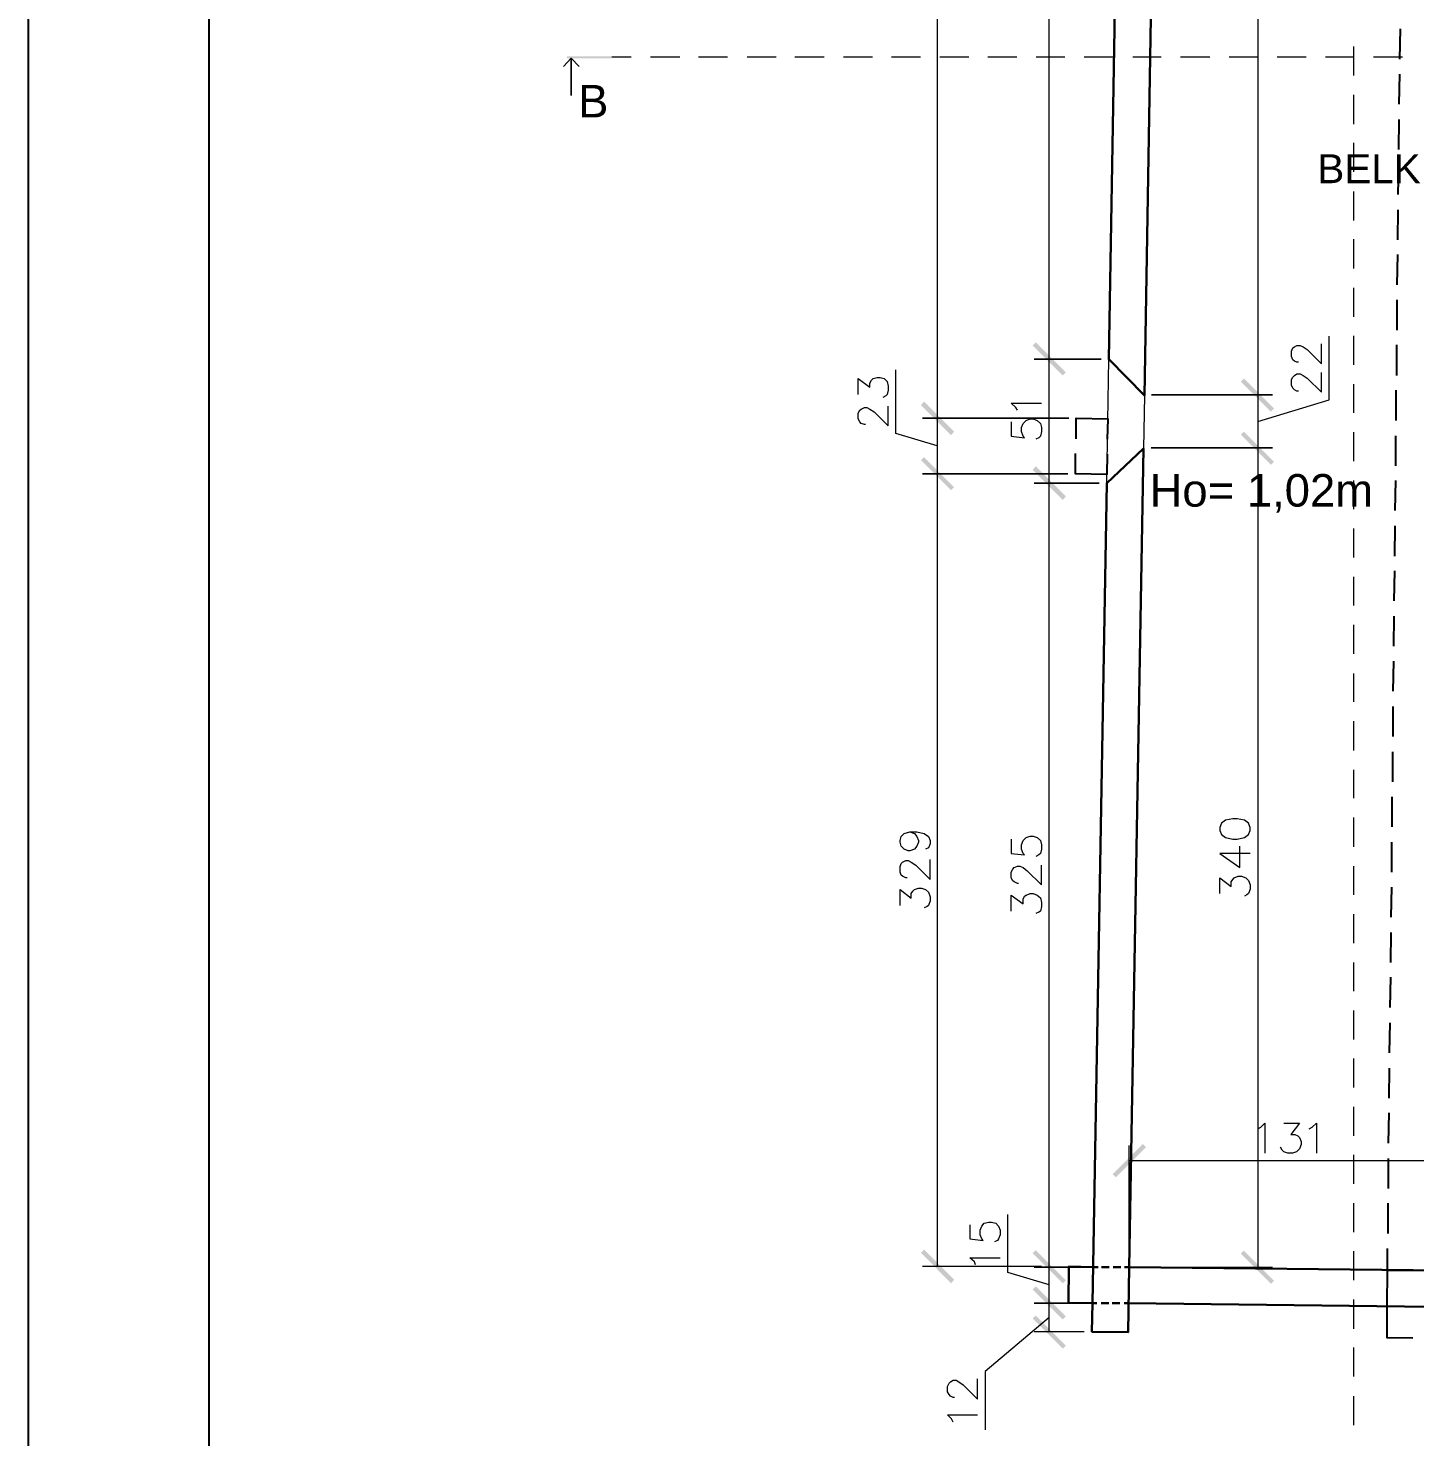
# Model space of a CAD drawing. Header units: millimetres. Extents: x 0 to 673989, y 0 to 383369.
# Drawn here: x 0 to 575, y 401 to 985 of the extents above; entities that cross this region are included whole.
import ezdxf

# ---------------------------------------------------------------- set-up
doc = ezdxf.new("R2010")
doc.units = ezdxf.units.MM
doc.header["$LTSCALE"] = 500
for name, color, linetype in [('PDF _A_ARA_wyposazenie_opis', 7, 'Continuous'), ('PDF _A_BUD_DESKI NIEWIDOCZNE', 7, 'Continuous'), ('PDF _A_BUD_slusarka', 7, 'Continuous'), ('PDF _A_BUD_ściany 1', 7, 'Continuous'), ('PDF _wymiary', 7, 'Continuous'), ('Tekst', 1, 'Continuous')]:
    doc.layers.add(name, color=color, linetype=linetype)
doc.layers.add('tabelka', color=3, linetype='Continuous', lineweight=15)
doc.styles.add('PDF Arial', font='arial.ttf')

msp = doc.modelspace()

# ---------------------------------------------------------------- linework, layer by layer
at = {"layer": 'PDF _A_ARA_wyposazenie_opis', "lineweight": 20}
for points in [[(549.93, 977.72), (549.93, 965.65)], [(222.04, 969.46), (225.22, 972.85), (225.22, 957.4), (225.22, 972.85), (228.61, 969.46)], [(250.2, 973.27), (242.15, 973.27)], [(270.31, 973.27), (258.24, 973.27)], [(290.2, 973.27), (278.14, 973.27)], [(310.31, 973.27), (298.25, 973.27)], [(330.21, 973.27), (318.14, 973.27)], [(350.32, 973.27), (338.25, 973.27)], [(370.22, 973.27), (358.15, 973.27)], [(390.32, 973.27), (378.26, 973.27)], [(410.22, 973.27), (398.16, 973.27)], [(430.12, 973.27), (418.27, 973.27)], [(450.23, 973.27), (438.16, 973.27)], [(470.13, 973.27), (458.27, 973.27)], [(490.23, 973.27), (478.17, 973.27)], [(510.13, 973.27), (498.28, 973.27)], [(530.24, 973.27), (518.18, 973.27)], [(550.14, 973.27), (538.28, 973.27)], [(570.25, 973.27), (558.18, 973.27)], [(549.93, 957.61), (549.93, 945.54)], [(549.93, 937.71), (549.93, 925.65)], [(549.93, 917.6), (549.93, 905.54)], [(549.93, 897.7), (549.93, 885.64)], [(549.93, 877.6), (549.93, 865.53)], [(549.93, 857.7), (549.93, 845.63)], [(549.93, 837.59), (549.93, 825.74)], [(549.93, 817.69), (549.93, 805.63)], [(549.93, 797.58), (549.93, 785.73)], [(549.93, 777.69), (549.93, 765.62)], [(549.93, 757.58), (549.93, 745.72)], [(549.93, 737.68), (549.93, 725.61)], [(549.93, 717.57), (549.93, 705.72)], [(549.93, 697.67), (549.93, 685.61)], [(549.93, 677.56), (549.93, 665.71)], [(549.93, 657.67), (549.93, 645.6)], [(549.93, 637.56), (549.93, 625.7)], [(549.93, 617.66), (549.93, 605.6)], [(549.93, 597.55), (549.93, 585.7)], [(549.93, 577.66), (549.93, 565.59)], [(549.93, 557.76), (549.93, 545.69)], [(549.93, 537.65), (549.93, 525.58)], [(549.93, 517.75), (549.93, 505.69)], [(549.93, 497.64), (549.93, 485.58)], [(549.93, 477.75), (549.93, 465.68)], [(549.93, 457.64), (549.93, 445.57)], [(549.93, 437.74), (549.93, 425.67)], [(549.93, 417.63), (549.93, 405.57)]]:
    msp.add_lwpolyline(points, dxfattribs=at)
at = {"layer": 'PDF _A_ARA_wyposazenie_opis', "lineweight": 25, "transparency": 33554559}
for points in [[(223.53, 973.69), (223.53, 972.85), (242.15, 973.69)], [(223.53, 972.85), (242.15, 973.69), (242.15, 972.85)]]:
    msp.add_solid(points, dxfattribs=at)
at = {"layer": 'PDF _A_BUD_DESKI NIEWIDOCZNE', "lineweight": 25}
for points in [[(569.19, 985.13), (568.98, 972.42)], [(568.98, 966.29), (568.76, 953.8)], [(568.76, 947.45), (568.55, 934.96)], [(568.55, 928.82), (568.34, 916.33)], [(568.34, 909.98), (568.13, 897.49)], [(568.13, 891.35), (567.92, 878.87)], [(567.92, 872.52), (567.92, 860.03)], [(567.71, 853.89), (567.71, 841.19)], [(567.49, 835.05), (567.49, 822.56)], [(434.78, 814.94), (434.78, 823.41), (447.9, 823.2), (447.69, 814.73)], [(567.28, 816.21), (567.28, 803.72)], [(447.69, 808.59), (447.48, 800.12), (434.56, 800.33), (434.56, 808.8)], [(567.28, 797.58), (567.07, 785.09)], [(567.07, 778.74), (566.86, 766.26)], [(566.86, 760.12), (566.65, 747.63)], [(566.65, 741.28), (566.44, 728.79)], [(566.44, 722.65), (566.22, 710.16)], [(566.22, 703.81), (566.22, 691.32)], [(566.01, 684.97), (566.01, 672.48)], [(565.8, 666.35), (565.8, 653.86)], [(565.59, 647.51), (565.59, 635.02)], [(565.59, 628.88), (565.38, 616.39)], [(565.38, 610.04), (565.17, 597.55)], [(565.17, 591.41), (564.95, 578.93)], [(564.95, 572.57), (564.74, 560.09)], [(564.74, 553.74), (564.53, 541.25)], [(564.53, 535.11), (564.32, 522.62)], [(564.32, 516.27), (564.32, 503.78)], [(564.11, 497.64), (564.11, 485.15)], [(563.9, 478.8), (563.9, 469.91), (574.69, 469.91), (563.9, 469.91), (563.68, 454.88), (563.68, 441.97), (574.48, 441.76)]]:
    msp.add_lwpolyline(points, dxfattribs=at)
at = {"layer": 'PDF _A_BUD_slusarka', "lineweight": 20}
msp.add_lwpolyline([(463.14, 832.93), (462.72, 810.92), (447.48, 796.52), (448.32, 847.96)], close=True, dxfattribs=at)
at = {"layer": 'PDF _A_BUD_ściany 1', "lineweight": 30}
for points in [[(1364.44, 446.42), (1362.54, 446.42), (1134.78, 448.96), (1128.85, 463.99), (1362.75, 461.45), (1376.08, 1185.16), (469.07, 1187.91), (463.14, 832.93), (448.32, 847.96), (454.46, 1202.94), (456.37, 1202.94)], [(443.45, 456.15), (441.55, 456.15), (447.48, 796.52), (462.72, 810.92), (456.79, 471.18), (587.82, 469.7), (582.52, 454.67), (456.58, 456.15), (454.67, 456.15)], [(443.88, 471.18), (441.76, 471.18), (431.81, 471.4), (431.6, 456.37), (441.55, 456.15), (441.34, 444.3), (456.37, 444.09), (456.79, 471.18), (454.88, 471.18)], [(445.36, 471.18), (448.53, 471.18)], [(450.23, 471.18), (453.4, 471.18)], [(445.15, 456.15), (448.32, 456.15)], [(449.8, 456.15), (452.98, 456.15)]]:
    msp.add_lwpolyline(points, dxfattribs=at)
at = {"layer": 'PDF _wymiary', "lineweight": 18}
for points in [[(423.56, 444.3), (423.56, 456.15), (423.56, 471.18), (423.56, 796.52), (423.56, 847.96), (423.56, 1188.12), (423.56, 1202.94), (423.56, 1227.91)], [(377.2, 1202.94), (377.2, 823.41), (377.2, 800.33), (377.2, 471.4)], [(510.13, 1187.91), (510.13, 833.14), (510.13, 811.13), (510.13, 471.18)], [(510.13, 822.14), (539.77, 831.03), (539.77, 857.49)], [(527.07, 846.69), (526.43, 846.69), (525.37, 847.11), (524.74, 847.75), (524.1, 849.02), (524.1, 851.35), (524.74, 852.62), (525.37, 853.04), (526.43, 853.68), (527.7, 853.68), (528.97, 853.04), (530.66, 851.98), (536.59, 846.06), (536.59, 854.31)], [(377.2, 811.98), (360.06, 817.06), (360.06, 843.52)], [(527.07, 834.63), (526.43, 834.63), (525.37, 835.26), (524.74, 835.9), (524.1, 837.17), (524.1, 839.49), (524.74, 840.55), (525.37, 841.19), (526.43, 841.82), (527.7, 841.82), (528.97, 841.19), (530.66, 840.13), (536.59, 834.2), (536.59, 842.46)], [(344.39, 833.36), (344.39, 839.92), (349.26, 836.32), (349.26, 838.01), (349.9, 839.28), (350.53, 839.92), (352.22, 840.34), (353.49, 840.34), (355.19, 839.92), (356.46, 838.65), (356.88, 836.74), (356.88, 835.05), (356.46, 833.36), (355.82, 832.72), (354.55, 832.09)], [(347.36, 820.87), (346.93, 820.87), (345.66, 821.29), (345.03, 821.93), (344.39, 823.2), (344.39, 825.52), (345.03, 826.79), (345.66, 827.22), (346.93, 827.85), (347.99, 827.85), (349.26, 827.22), (350.95, 826.16), (356.88, 820.23), (356.88, 828.49)], [(410.43, 826.79), (409.8, 827.85), (407.89, 829.76), (420.38, 829.76)], [(407.89, 821.93), (407.89, 816), (413.4, 815.36), (412.76, 816), (412.13, 817.9), (412.13, 819.6), (412.76, 821.29), (414.03, 822.56), (415.73, 823.2), (417, 823.2), (418.69, 822.56), (419.96, 821.29), (420.38, 819.6), (420.38, 817.9), (419.96, 816), (419.32, 815.36), (418.05, 814.73)], [(365.77, 651.74), (367.68, 651.11), (368.73, 649.84), (369.37, 648.14), (369.37, 647.51), (368.73, 645.81), (367.68, 644.54), (365.77, 643.91), (365.14, 643.91), (363.44, 644.54), (362.17, 645.81), (361.75, 647.51), (361.75, 648.14), (362.17, 649.84), (363.44, 651.11), (365.77, 651.74), (368.73, 651.74), (371.7, 651.11), (373.6, 649.84), (374.24, 648.14), (374.24, 646.87), (373.6, 645.18), (372.33, 644.54)], [(407.89, 648.78), (407.89, 642.85), (413.4, 642.22), (412.76, 642.85), (412.13, 644.54), (412.13, 646.45), (412.76, 648.14), (414.03, 649.41), (415.73, 650.05), (417, 650.05), (418.69, 649.41), (419.96, 648.14), (420.38, 646.45), (420.38, 644.54), (419.96, 642.85), (419.32, 642.22), (418.05, 641.58)], [(506.96, 642.85), (494.47, 642.85), (502.72, 636.92), (502.72, 645.81)], [(364.71, 632.69), (364.08, 632.69), (362.81, 633.33), (362.17, 633.75), (361.75, 635.02), (361.75, 637.35), (362.17, 638.62), (362.81, 639.25), (364.08, 639.89), (365.14, 639.89), (366.41, 639.25), (368.31, 637.98), (374.24, 632.05), (374.24, 640.31)], [(410.86, 630.36), (410.43, 630.36), (409.16, 631), (408.53, 631.42), (407.89, 632.69), (407.89, 635.02), (408.53, 636.29), (409.16, 636.92), (410.43, 637.56), (411.49, 637.56), (412.76, 636.92), (414.46, 635.65), (420.38, 629.73), (420.38, 637.98)], [(494.47, 626.13), (494.47, 632.69), (499.12, 629.09), (499.12, 631), (499.76, 632.05), (500.39, 632.69), (502.09, 633.33), (503.36, 633.33), (505.26, 632.69), (506.32, 631.63), (506.96, 629.73), (506.96, 628.03), (506.32, 626.13), (505.69, 625.7), (504.63, 625.07)], [(361.75, 621.26), (361.75, 627.82), (366.41, 624.22), (366.41, 626.13), (367.04, 627.19), (367.68, 627.82), (369.37, 628.46), (370.64, 628.46), (372.33, 627.82), (373.6, 626.76), (374.24, 624.86), (374.24, 623.16), (373.6, 621.26), (372.97, 620.84), (371.7, 620.2)], [(407.89, 618.93), (407.89, 625.49), (412.76, 621.89), (412.76, 623.8), (413.4, 625.07), (414.03, 625.49), (415.73, 626.13), (417, 626.13), (418.69, 625.49), (419.96, 624.43), (420.38, 622.53), (420.38, 620.84), (419.96, 618.93), (419.32, 618.51), (418.05, 617.87)], [(510.13, 528.55), (511.4, 529.18), (513.09, 530.88), (513.09, 518.39)], [(520.93, 530.88), (527.49, 530.88), (523.89, 526.22), (525.58, 526.22), (526.85, 525.58), (527.49, 524.95), (528.12, 523.26), (528.12, 521.99), (527.49, 520.29), (526.22, 519.02), (524.53, 518.39), (522.62, 518.39), (520.93, 519.02), (520.29, 519.66), (519.66, 520.93)], [(531.51, 528.55), (532.78, 529.18), (534.47, 530.88), (534.47, 518.39)], [(456.79, 474.15), (456.79, 521.56)], [(456.79, 515.42), (587.82, 515.42), (620.84, 515.42), (751.86, 515.42), (775.78, 515.42), (877.81, 515.42), (899.82, 515.42), (1086.94, 515.42), (1128.85, 515.42), (1362.75, 515.42)], [(423.56, 463.78), (406.41, 468.86), (406.41, 492.99)], [(390.75, 488.75), (390.75, 482.83), (396.25, 482.19), (395.62, 482.83), (394.98, 484.52), (394.98, 486.42), (395.62, 488.12), (396.67, 489.39), (398.58, 489.81), (399.64, 489.81), (401.54, 489.39), (402.6, 488.12), (403.24, 486.42), (403.24, 484.52), (402.6, 482.83), (402.18, 482.19), (400.91, 481.56)], [(393.08, 472.03), (392.65, 473.3), (390.75, 474.99), (403.24, 474.99)], [(420.38, 471.4), (371.06, 471.4)], [(459.96, 471.18), (516.27, 471.18)], [(423.56, 450.23), (397.1, 427.79), (397.1, 403.66)], [(438.16, 444.3), (417.42, 444.3)], [(384.4, 417), (383.76, 417), (382.7, 417.63), (382.07, 418.27), (381.43, 419.32), (381.43, 421.65), (382.07, 422.92), (382.7, 423.56), (383.76, 424.19), (385.03, 424.19), (386.09, 423.56), (388, 422.29), (393.92, 416.36), (393.92, 424.83)], [(383.76, 406.84), (383.13, 408.11), (381.43, 409.8), (393.92, 409.8)]]:
    msp.add_lwpolyline(points, dxfattribs=at)
for points in [[(417.42, 847.96), (445.15, 847.96)], [(516.27, 833.14), (466.1, 833.14)], [(371.06, 823.41), (431.81, 823.41)], [(516.27, 811.13), (465.89, 811.13)], [(371.06, 800.33), (431.39, 800.33)], [(417.42, 796.52), (444.3, 796.52)], [(494.47, 652.38), (495.1, 650.68), (496.8, 649.41), (499.76, 648.78), (501.66, 648.78), (504.63, 649.41), (506.32, 650.68), (506.96, 652.38), (506.96, 653.65), (506.32, 655.34), (504.63, 656.61), (501.66, 657.24), (499.76, 657.24), (496.8, 656.61), (495.1, 655.34), (494.47, 653.65)], [(417.42, 471.18), (438.8, 471.18)], [(417.42, 456.15), (438.37, 456.15)]]:
    msp.add_lwpolyline(points, close=True, dxfattribs=at)
at = {"layer": 'tabelka', "lineweight": 25}
for points in [[(0, 0), (2099.79, 0), (2099.79, 1484.67), (0, 1484.67)], [(74.93, 24.98), (2074.82, 24.98), (2074.82, 1459.7), (74.93, 1459.7)]]:
    msp.add_lwpolyline(points, close=True, dxfattribs=at)
at = {"layer": 'tabelka', "lineweight": 25, "transparency": 33554559}
for points in [[(418.05, 854.95), (416.78, 853.68), (430.54, 842.46)], [(430.54, 842.46), (416.78, 853.68), (418.05, 854.95)], [(416.78, 853.68), (430.54, 842.46), (429.27, 841.19)], [(429.27, 841.19), (430.54, 842.46), (416.78, 853.68)], [(504.42, 839.92), (503.15, 838.65), (516.9, 827.43)], [(516.9, 827.43), (503.15, 838.65), (504.42, 839.92)], [(503.15, 838.65), (516.9, 827.43), (515.63, 826.16)], [(515.63, 826.16), (516.9, 827.43), (503.15, 838.65)], [(371.7, 830.39), (370.43, 828.91), (384.19, 817.9)], [(384.19, 817.9), (370.43, 828.91), (371.7, 830.39)], [(370.43, 828.91), (384.19, 817.9), (382.92, 816.42)], [(382.92, 816.42), (384.19, 817.9), (370.43, 828.91)], [(504.42, 817.9), (503.15, 816.63), (516.9, 805.42)], [(516.9, 805.42), (503.15, 816.63), (504.42, 817.9)], [(503.15, 816.63), (516.9, 805.42), (515.63, 804.14)], [(515.63, 804.14), (516.9, 805.42), (503.15, 816.63)], [(371.7, 807.32), (370.43, 806.05), (384.19, 794.83)], [(384.19, 794.83), (370.43, 806.05), (371.7, 807.32)], [(370.43, 806.05), (384.19, 794.83), (382.92, 793.56)], [(382.92, 793.56), (384.19, 794.83), (370.43, 806.05)], [(418.05, 803.51), (416.78, 802.03), (430.54, 791.02)], [(430.54, 791.02), (416.78, 802.03), (418.05, 803.51)], [(416.78, 802.03), (430.54, 791.02), (429.27, 789.54)], [(429.27, 789.54), (430.54, 791.02), (416.78, 802.03)], [(462.51, 522.2), (451.29, 508.44), (450.02, 509.71)], [(463.78, 520.93), (462.51, 522.2), (451.29, 508.44)], [(371.7, 478.38), (370.43, 477.11), (384.19, 465.89)], [(370.43, 477.11), (384.19, 465.89), (382.92, 464.41)], [(418.05, 478.17), (416.78, 476.9), (430.54, 465.68)], [(430.54, 465.68), (416.78, 476.9), (418.05, 478.17)], [(416.78, 476.9), (430.54, 465.68), (429.27, 464.41)], [(429.27, 464.41), (430.54, 465.68), (416.78, 476.9)], [(504.42, 477.96), (503.15, 476.69), (516.9, 465.47)], [(503.15, 476.69), (516.9, 465.47), (515.63, 464.2)], [(418.05, 463.14), (416.78, 461.87), (430.54, 450.65)], [(430.54, 450.65), (416.78, 461.87), (418.05, 463.14)], [(416.78, 461.87), (430.54, 450.65), (429.27, 449.38)], [(429.27, 449.38), (430.54, 450.65), (416.78, 461.87)], [(418.05, 451.07), (416.78, 449.8), (430.54, 438.59)], [(416.78, 449.8), (430.54, 438.59), (429.27, 437.32)]]:
    msp.add_solid(points, dxfattribs=at)

# ---------------------------------------------------------------- texts
at = {"layer": 'Tekst', "lineweight": 25, "attachment_point": 7, "style": 'PDF Arial'}
for s, insert, char_height in [('B', (228.18, 948.3), 13.5), ('BELKI STROPOWE', (534.9, 920.83), 11.999), ('Ho= 1,02m', (465.26, 784.26), 13.499)]:
    msp.add_mtext(s, dxfattribs=dict(at, insert=insert, char_height=char_height))

doc.saveas('drawing.dxf')
